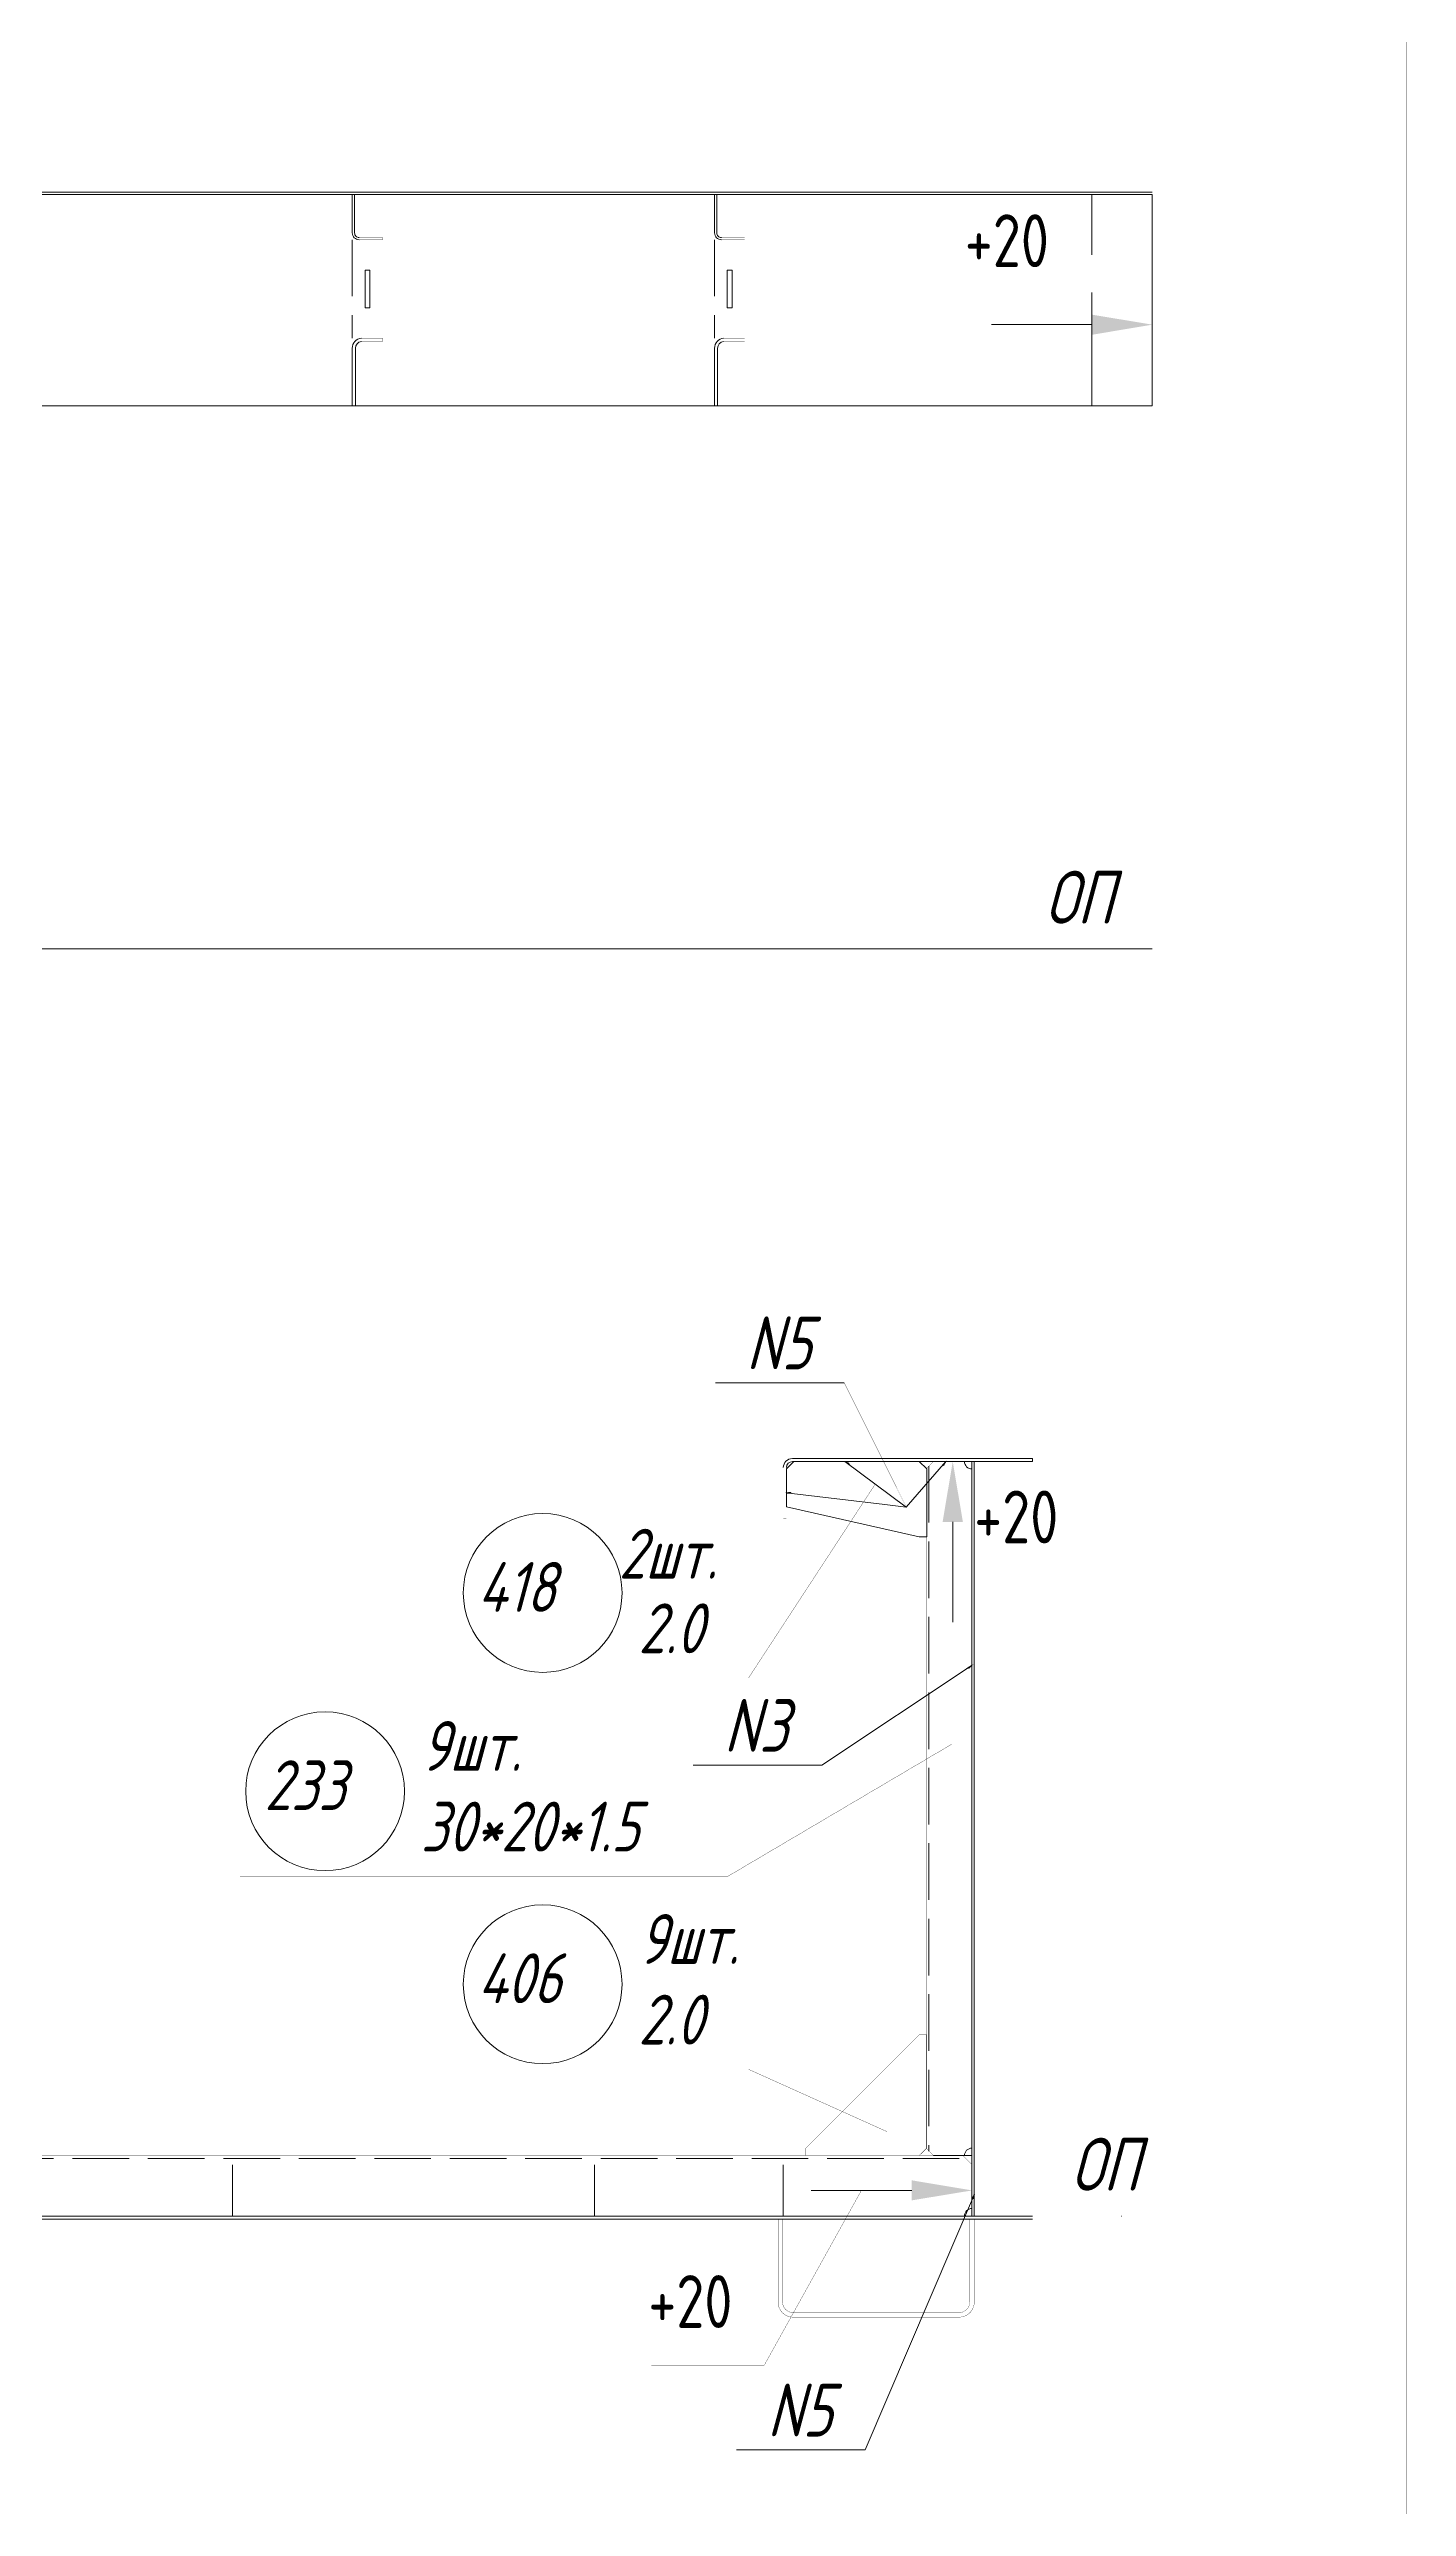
# Model space of a CAD drawing. Header units: millimetres. Extents: x 77380 to 135900, y -10260 to 17301.
# Drawn here: x 118131 to 119030, y 552 to 2181 of the extents above; entities that cross this region are included whole.
import ezdxf

# ---------------------------------------------------------------- set-up
doc = ezdxf.new("R2010")
doc.units = ezdxf.units.MM
for name, pattern in [('K5LT32768', [0]), ('K5LT32769', [50, 37.5, -12.5]), ('K5LT32770', [0]), ('K5LT32772', [0]), ('K5LT32773', [50, 37.5, -12.5]), ('K5LT32774', [850.2, 600, -125, 0.2, -125]), ('K5LT32780', [0]), ('K5LT32782', [50, 37.5, -12.5]), ('K5LT32783', [100, 75, -25]), ('K5LT32784', [850.2, 600, -125, 0.2, -125]), ('K5LT32787', [100, 75, -25]), ('K5LT32789', [340.2, 240, -50, 0.2, -50]), ('K5LT32790', [0]), ('K5LT32794', [0]), ('K5LT32831', [0]), ('K5LT32835', [0]), ('K5LT_THIN', [0])]:
    doc.linetypes.add(name, pattern=pattern)
doc.styles.add('KTEXTSTYLE', font='GOST_AU.SHX', dxfattribs={"width": 0.96, "height": 5})

# ---------------------------------------------------------------- blocks, each defined once
blk = doc.blocks.new('U62')
blk.add_hatch(color=7).paths.add_polyline_path([(118280.3, 16154), (118280.3, 16167.3), (118320.3, 16160.7)])
at = {"color": 7, "linetype": 'K5LT32831', "lineweight": 9}
blk.add_line((118280.3, 16160.7), (118213.7, 16160.7), dxfattribs=at)
blk = doc.blocks.new('U102')
at = {"color": 7, "linetype": 'K5LT32780', "const_width": 0.18}
blk.add_lwpolyline([(110325.3, 12814.4), (118485.3, 12814.4), (118485.3, 18654.4), (110325.3, 18654.4)], close=True, dxfattribs=at)
blk = doc.blocks.new('U93')
blk.add_hatch(color=7).paths.add_polyline_path([(126663.1, 18180.4), (126649.7, 18180.4), (126656.4, 18220.4)])
at = {"color": 7, "linetype": 'K5LT32831', "lineweight": 9}
blk.add_line((126656.4, 18180.4), (126656.4, 18113.9), dxfattribs=at)
blk = doc.blocks.new('U96')
blk.add_hatch(color=7).paths.add_polyline_path([(126629.2, 17730.8), (126629.2, 17744.1), (126669.2, 17737.4)])
at = {"color": 7, "linetype": 'K5LT32831', "lineweight": 9}
blk.add_line((126629.2, 17737.4), (126562.6, 17737.4), dxfattribs=at)
blk = doc.blocks.new('U118')
at = {"color": 7, "linetype": 'K5LT_THIN', "lineweight": 18}
for p, q in [((126569.7, 18019.1), (126669.2, 18085.5)), ((126669.2, 18085.5), (126665.8, 18083.3))]:
    blk.add_line(p, q, dxfattribs=at)
at = {"color": 7, "linetype": 'K5LT32835', "lineweight": 18}
for p, q in [((126666.7, 18083.7), (126666.7, 18083.9)), ((126666.7, 18083.8), (126666.7, 18083.8)), ((126667.3, 18083.7), (126666.7, 18083.8)), ((126667.4, 18083.7), (126666.7, 18083.8)), ((126667.3, 18083.6), (126666.7, 18083.7)), ((126666.8, 18083.6), (126666.9, 18084)), ((126666.8, 18083.7), (126666.8, 18083.9)), ((126667.4, 18083.8), (126666.8, 18083.9)), ((126667.5, 18083.8), (126666.8, 18083.9)), ((126667.2, 18083.5), (126666.8, 18083.6)), ((126667.2, 18083.5), (126666.8, 18083.6)), ((126666.9, 18083.4), (126667, 18084.1)), ((126666.9, 18083.5), (126667, 18084)), ((126667.5, 18083.9), (126666.9, 18084)), ((126667.1, 18083.4), (126666.9, 18083.5)), ((126667.1, 18083.4), (126666.9, 18083.4)), ((126667, 18083.3), (126667.2, 18084.2)), ((126667, 18083.4), (126667.1, 18084.1)), ((126667.6, 18083.9), (126667, 18084)), ((126667, 18083.3), (126667, 18083.3)), ((126667.1, 18083.4), (126667.3, 18084.2)), ((126667.6, 18084), (126667.1, 18084.1)), ((126667.7, 18084), (126667.1, 18084.1)), ((126667.2, 18083.5), (126667.3, 18084.3)), ((126667.8, 18084.1), (126667.2, 18084.2)), ((126667.3, 18083.7), (126667.5, 18084.4)), ((126667.3, 18083.6), (126667.4, 18084.3)), ((126667.8, 18084.1), (126667.3, 18084.2)), ((126667.4, 18083.8), (126667.6, 18084.4)), ((126667.9, 18084.2), (126667.4, 18084.3)), ((126667.9, 18084.2), (126667.4, 18084.3)), ((126667.5, 18083.8), (126667.6, 18084.5)), ((126668, 18084.3), (126667.5, 18084.4)), ((126667.6, 18083.9), (126667.7, 18084.5)), ((126668, 18084.4), (126667.6, 18084.4)), ((126667.7, 18084), (126667.8, 18084.6)), ((126667.7, 18084.1), (126667.9, 18084.6)), ((126668.1, 18084.4), (126667.7, 18084.5)), ((126668.1, 18084.5), (126667.7, 18084.5)), ((126667.8, 18084.2), (126667.9, 18084.7)), ((126668.2, 18084.5), (126667.8, 18084.6)), ((126667.9, 18084.2), (126668, 18084.7)), ((126668.2, 18084.6), (126667.9, 18084.6)), ((126668, 18084.3), (126668.1, 18084.8)), ((126668.3, 18084.6), (126668, 18084.7)), ((126668.3, 18084.7), (126668, 18084.7)), ((126668.1, 18084.4), (126668.2, 18084.8)), ((126668.4, 18084.7), (126668.1, 18084.8)), ((126668.2, 18084.5), (126668.2, 18084.9)), ((126668.2, 18084.6), (126668.3, 18084.9)), ((126668.5, 18084.8), (126668.2, 18084.8)), ((126668.3, 18084.6), (126668.4, 18085)), ((126668.5, 18084.8), (126668.3, 18084.9)), ((126668.6, 18084.9), (126668.3, 18084.9)), ((126668.4, 18084.7), (126668.5, 18085)), ((126668.6, 18084.9), (126668.4, 18085)), ((126668.5, 18084.8), (126668.5, 18085.1)), ((126668.7, 18085), (126668.5, 18085)), ((126668.6, 18085), (126668.7, 18085.2)), ((126668.6, 18084.9), (126668.6, 18085.1)), ((126668.7, 18085.1), (126668.6, 18085.1)), ((126668.8, 18085.1), (126668.6, 18085.1)), ((126668.7, 18085), (126668.8, 18085.2)), ((126668.8, 18085.2), (126668.7, 18085.2)), ((126668.8, 18085.1), (126668.8, 18085.3)), ((126668.9, 18085.2), (126668.8, 18085.2)), ((126668.9, 18085.2), (126668.9, 18085.3)), ((126668.9, 18085.3), (126668.9, 18085.3)), ((126669, 18085.3), (126668.9, 18085.3)), ((126669, 18085.3), (126669, 18085.4)), ((126669, 18085.4), (126669, 18085.4)), ((126669, 18085.4), (126669, 18085.4)), ((126669.1, 18085.5), (126669.1, 18085.5)), ((126669.1, 18085.4), (126669.1, 18085.4))]:
    blk.add_line(p, q, dxfattribs=at)
at = {"color": 7, "linetype": 'K5LT32835', "const_width": 0.18}
blk.add_lwpolyline([(126666.7, 18083.8), (126669.2, 18085.5), (126667, 18083.3)], close=True, dxfattribs=at)
blk = doc.blocks.new('U124')
at = {"color": 7, "linetype": 'K5LT_THIN', "lineweight": 18}
for p, q in [((126598.4, 17565.4), (126670.7, 17735)), ((126670.7, 17735), (126669.1, 17731.3))]:
    blk.add_line(p, q, dxfattribs=at)
at = {"color": 7, "linetype": 'K5LT32835', "lineweight": 18}
for p, q in [((126670.5, 17734.5), (126670.4, 17734.4)), ((126670.6, 17734.5), (126670.4, 17734.5)), ((126670.5, 17734.3), (126670.4, 17734.4)), ((126670.5, 17734.4), (126670.4, 17734.3)), ((126670.6, 17734.6), (126670.5, 17734.7)), ((126670.6, 17734.7), (126670.5, 17734.6)), ((126670.6, 17734.5), (126670.5, 17734.6)), ((126670.6, 17734.6), (126670.5, 17734.6)), ((126670.5, 17734.4), (126670.5, 17734.5)), ((126670.6, 17734.8), (126670.6, 17734.9)), ((126670.6, 17734.9), (126670.6, 17734.9)), ((126670.6, 17734.9), (126670.6, 17734.9)), ((126670.6, 17734.7), (126670.6, 17734.8)), ((126670.6, 17734.8), (126670.6, 17734.7)), ((126670.6, 17734.8), (126670.6, 17734.8)), ((126670.2, 17732.6), (126669.5, 17732.3)), ((126670.1, 17732.5), (126669.5, 17732.3)), ((126669.6, 17732.1), (126669.5, 17732.4)), ((126670.1, 17732.4), (126669.5, 17732.2)), ((126669.6, 17732.2), (126669.5, 17732.3)), ((126669.5, 17732.2), (126669.5, 17732.2)), ((126670.2, 17732.8), (126669.6, 17732.6)), ((126670.2, 17732.7), (126669.6, 17732.4)), ((126670.2, 17732.7), (126669.6, 17732.5)), ((126669.7, 17732.1), (126669.6, 17732.5)), ((126669.8, 17732.1), (126669.6, 17732.5)), ((126670.1, 17732.4), (126669.6, 17732.2)), ((126670.2, 17733), (126669.7, 17732.7)), ((126670.3, 17733), (126669.7, 17732.8)), ((126670.2, 17732.9), (126669.7, 17732.7)), ((126670, 17732), (126669.7, 17732.8)), ((126670, 17732), (126669.7, 17732.7)), ((126669.9, 17732), (126669.7, 17732.6)), ((126670.1, 17732.3), (126669.7, 17732.1)), ((126670.3, 17733.3), (126669.8, 17733.1)), ((126670.3, 17733.2), (126669.8, 17733)), ((126670.3, 17733.1), (126669.8, 17732.9)), ((126670.1, 17732.2), (126669.8, 17733)), ((126670.1, 17732.3), (126669.8, 17733)), ((126670.1, 17732.1), (126669.8, 17732.9)), ((126670.1, 17732.2), (126669.8, 17732.1)), ((126670.3, 17733.4), (126669.9, 17733.2)), ((126670.2, 17732.7), (126669.9, 17733.3)), ((126670.3, 17733.3), (126669.9, 17733.2)), ((126670.2, 17732.6), (126669.9, 17733.2)), ((126670.1, 17732.5), (126669.9, 17733.1)), ((126670, 17732.1), (126669.9, 17732)), ((126670.1, 17732.1), (126669.9, 17732.1)), ((126670.4, 17733.6), (126670, 17733.4)), ((126670.4, 17733.6), (126670, 17733.5)), ((126670.2, 17732.9), (126670, 17733.5)), ((126670.2, 17733), (126670, 17733.5)), ((126670.3, 17733.5), (126670, 17733.3)), ((126670.2, 17732.8), (126670, 17733.4)), ((126670, 17732), (126670, 17732)), ((126670.4, 17733.9), (126670.1, 17733.7)), ((126670.3, 17733.4), (126670.1, 17733.8)), ((126670.4, 17733.8), (126670.1, 17733.7)), ((126670.3, 17733.2), (126670.1, 17733.7)), ((126670.4, 17733.7), (126670.1, 17733.6)), ((126670.3, 17733.1), (126670.1, 17733.6)), ((126670.5, 17734.1), (126670.2, 17734)), ((126670.5, 17734), (126670.2, 17733.9)), ((126670.3, 17733.5), (126670.2, 17733.9)), ((126670.4, 17733.6), (126670.2, 17733.9)), ((126670.4, 17733.9), (126670.2, 17733.8)), ((126670.5, 17734.3), (126670.3, 17734.2)), ((126670.4, 17733.9), (126670.3, 17734.2)), ((126670.5, 17734.2), (126670.3, 17734.1)), ((126670.5, 17734.2), (126670.3, 17734.2)), ((126670.4, 17733.8), (126670.3, 17734.1)), ((126670.4, 17733.7), (126670.3, 17734)), ((126670.5, 17734.1), (126670.4, 17734.4)), ((126670.5, 17734), (126670.4, 17734.3))]:
    blk.add_line(p, q, dxfattribs=at)
at = {"color": 7, "linetype": 'K5LT32835', "const_width": 0.18}
blk.add_lwpolyline([(126669.5, 17732.2), (126670.7, 17735), (126670, 17732)], close=True, dxfattribs=at)
blk = doc.blocks.new('U126')
at = {"color": 7, "linetype": 'K5LT32835', "lineweight": 18}
for p, q in [((126546.1, 18199.6), (126546.1, 18199.6)), ((126546.1, 18199.6), (126546.2, 18199.6)), ((126546.2, 18199.6), (126546.2, 18199.6)), ((126546.2, 18199.6), (126546.2, 18199.6)), ((126546.4, 18199.6), (126546.3, 18199.6)), ((126546.3, 18199.6), (126546.3, 18199.6)), ((126546.5, 18199.7), (126546.4, 18199.6)), ((126546.4, 18199.6), (126546.4, 18199.6)), ((126546.6, 18199.7), (126546.5, 18199.6)), ((126546.5, 18199.7), (126546.6, 18199.6)), ((126546.5, 18199.7), (126546.5, 18199.6)), ((126546.8, 18199.7), (126546.6, 18199.6)), ((126546.7, 18199.7), (126546.6, 18199.6)), ((126546.6, 18199.7), (126546.7, 18199.5)), ((126546.9, 18199.7), (126546.7, 18199.5)), ((126546.7, 18199.7), (126546.8, 18199.5)), ((126547, 18199.7), (126546.8, 18199.5)), ((126546.8, 18199.7), (126547, 18199.5)), ((126546.8, 18199.7), (126546.9, 18199.5)), ((126547.1, 18199.7), (126546.9, 18199.5)), ((126546.9, 18199.7), (126547.1, 18199.5)), ((126547.3, 18199.7), (126547, 18199.5)), ((126547, 18199.7), (126547.1, 18199.5)), ((126547.4, 18199.7), (126547.1, 18199.5)), ((126547.1, 18199.7), (126547.3, 18199.5)), ((126547.1, 18199.7), (126547.2, 18199.5)), ((126547.5, 18199.7), (126547.2, 18199.5)), ((126547.2, 18199.7), (126547.4, 18199.5)), ((126547.6, 18199.7), (126547.3, 18199.5)), ((126547.3, 18199.7), (126547.5, 18199.5)), ((126547.8, 18199.8), (126547.4, 18199.5)), ((126547.7, 18199.8), (126547.4, 18199.5)), ((126547.4, 18199.7), (126547.7, 18199.4)), ((126547.4, 18199.7), (126547.6, 18199.4)), ((126547.9, 18199.8), (126547.5, 18199.4)), ((126547.5, 18199.7), (126547.8, 18199.4)), ((126548.1, 18199.8), (126547.6, 18199.4)), ((126547.6, 18199.7), (126547.9, 18199.4)), ((126548.2, 18199.8), (126547.7, 18199.4)), ((126547.7, 18199.8), (126548, 18199.4)), ((126547.7, 18199.7), (126547.9, 18199.4)), ((126548.3, 18199.8), (126547.8, 18199.4)), ((126547.8, 18199.8), (126548.1, 18199.4)), ((126548.4, 18199.8), (126547.9, 18199.4)), ((126547.9, 18199.8), (126548.2, 18199.4)), ((126548.5, 18199.8), (126548, 18199.4)), ((126548, 18199.8), (126548.3, 18199.4)), ((126548.6, 18199.8), (126548.1, 18199.4)), ((126548.1, 18199.8), (126548.5, 18199.3)), ((126548.1, 18199.8), (126548.4, 18199.3)), ((126548.7, 18199.8), (126548.2, 18199.4)), ((126548.2, 18199.8), (126548.6, 18199.3)), ((126549, 18199.9), (126548.3, 18199.4)), ((126548.9, 18199.8), (126548.3, 18199.4)), ((126548.3, 18199.8), (126548.7, 18199.3)), ((126549.1, 18199.9), (126548.4, 18199.3)), ((126548.4, 18199.8), (126548.8, 18199.3)), ((126548.4, 18199.8), (126548.7, 18199.3)), ((126549.1, 18199.8), (126548.5, 18199.3)), ((126548.5, 18199.8), (126548.9, 18199.3)), ((126548.6, 18199.8), (126549, 18199.3)), ((126549.1, 18199.7), (126548.6, 18199.3)), ((126548.7, 18199.8), (126549.1, 18199.4)), ((126548.7, 18199.8), (126549.1, 18199.3)), ((126549.1, 18199.6), (126548.7, 18199.3)), ((126548.8, 18199.8), (126549.1, 18199.5)), ((126549.1, 18199.5), (126548.8, 18199.3)), ((126548.9, 18199.8), (126549.1, 18199.6)), ((126549.1, 18199.4), (126548.9, 18199.3)), ((126549, 18199.9), (126549.1, 18199.8)), ((126549, 18199.9), (126549.1, 18199.7)), ((126549.1, 18199.4), (126549, 18199.3)), ((126549.1, 18199.9), (126549.1, 18199.9)), ((126549.1, 18199.3), (126549.1, 18199.3))]:
    blk.add_line(p, q, dxfattribs=at)
at = {"color": 7, "linetype": 'K5LT_THIN', "lineweight": 18}
for p, q in [((126546.1, 18199.6), (126550, 18199.2)), ((126611.4, 18191.9), (126546.1, 18199.6))]:
    blk.add_line(p, q, dxfattribs=at)
at = {"color": 7, "linetype": 'K5LT32835', "const_width": 0.18}
blk.add_lwpolyline([(126549.1, 18199.3), (126546.1, 18199.6), (126549.1, 18199.9)], close=True, dxfattribs=at)
blk = doc.blocks.new('U127')
at = {"color": 7, "linetype": 'K5LT32835', "lineweight": 18}
for p, q in [((126585, 18220.4), (126584.9, 18220.4)), ((126585.1, 18220.4), (126585, 18220.4)), ((126585, 18220.4), (126585.1, 18220.3)), ((126585, 18220.4), (126585, 18220.4)), ((126585.2, 18220.3), (126585.1, 18220.3)), ((126585.1, 18220.3), (126585.1, 18220.3)), ((126585.3, 18220.3), (126585.2, 18220.3)), ((126585.2, 18220.3), (126585.2, 18220.2)), ((126585.4, 18220.2), (126585.2, 18220.2)), ((126585.3, 18220.3), (126585.3, 18220.2)), ((126585.5, 18220.2), (126585.3, 18220.2)), ((126585.3, 18220.2), (126585.3, 18220.1)), ((126585.4, 18220.2), (126585.4, 18220.1)), ((126585.7, 18220.1), (126585.4, 18220)), ((126585.6, 18220.1), (126585.4, 18220.1)), ((126585.5, 18220.2), (126585.6, 18220)), ((126585.5, 18220.2), (126585.5, 18220)), ((126585.8, 18220), (126585.5, 18220)), ((126585.6, 18220.1), (126585.6, 18219.9)), ((126585.9, 18220), (126585.6, 18219.9)), ((126585.7, 18220.1), (126585.8, 18219.8)), ((126585.7, 18220.1), (126585.7, 18219.9)), ((126586.1, 18219.9), (126585.7, 18219.8)), ((126586, 18219.9), (126585.7, 18219.9)), ((126585.8, 18220), (126585.8, 18219.8)), ((126586.2, 18219.8), (126585.8, 18219.8)), ((126585.9, 18220), (126586, 18219.6)), ((126585.9, 18220), (126585.9, 18219.7)), ((126586.3, 18219.8), (126585.9, 18219.7)), ((126586, 18219.9), (126586.1, 18219.6)), ((126586.5, 18219.7), (126586, 18219.6)), ((126586.4, 18219.7), (126586, 18219.7)), ((126586.1, 18219.9), (126586.1, 18219.5)), ((126586.6, 18219.6), (126586.1, 18219.6)), ((126586.2, 18219.9), (126586.2, 18219.5)), ((126586.2, 18219.8), (126586.3, 18219.4)), ((126586.7, 18219.6), (126586.2, 18219.5)), ((126586.8, 18219.5), (126586.2, 18219.5)), ((126586.3, 18219.8), (126586.4, 18219.4)), ((126586.9, 18219.5), (126586.3, 18219.4)), ((126586.4, 18219.8), (126586.4, 18219.3)), ((126586.4, 18219.7), (126586.5, 18219.3)), ((126587, 18219.4), (126586.4, 18219.4)), ((126586.5, 18219.7), (126586.6, 18219.2)), ((126587.1, 18219.4), (126586.5, 18219.3)), ((126587.2, 18219.3), (126586.5, 18219.2)), ((126586.6, 18219.7), (126586.6, 18219.2)), ((126586.6, 18219.6), (126586.7, 18219.1)), ((126587.3, 18219.3), (126586.6, 18219.2)), ((126586.7, 18219.6), (126586.8, 18219.1)), ((126587.5, 18219.2), (126586.7, 18219.1)), ((126587.4, 18219.2), (126586.7, 18219.1)), ((126586.8, 18219.6), (126586.9, 18219)), ((126586.8, 18219.5), (126586.9, 18218.9)), ((126587.6, 18219.2), (126586.8, 18219)), ((126586.9, 18219.5), (126587, 18218.9)), ((126587.6, 18219.1), (126586.9, 18219)), ((126587, 18219.5), (126587.1, 18218.8)), ((126587.6, 18219), (126587, 18218.9)), ((126587.5, 18218.9), (126587, 18218.9)), ((126587.1, 18219.4), (126587.2, 18218.7)), ((126587.1, 18219.4), (126587.1, 18218.8)), ((126587.5, 18218.9), (126587.1, 18218.8)), ((126587.2, 18219.4), (126587.3, 18218.7)), ((126587.4, 18218.8), (126587.2, 18218.8)), ((126587.3, 18219.3), (126587.4, 18218.8)), ((126587.3, 18219.3), (126587.4, 18218.7)), ((126587.3, 18218.7), (126587.3, 18218.7)), ((126587.4, 18218.7), (126587.3, 18218.7)), ((126587.4, 18219.3), (126587.5, 18218.8)), ((126587.5, 18219.2), (126587.6, 18219)), ((126587.5, 18219.2), (126587.5, 18218.9)), ((126587.6, 18219.2), (126587.6, 18219.1)), ((126587.7, 18219.1), (126587.7, 18219.1))]:
    blk.add_line(p, q, dxfattribs=at)
at = {"color": 7, "linetype": 'K5LT_THIN', "lineweight": 18}
for p, q in [((126584.9, 18220.4), (126588.1, 18218.1)), ((126625.6, 18190.2), (126584.9, 18220.4))]:
    blk.add_line(p, q, dxfattribs=at)
at = {"color": 7, "linetype": 'K5LT32835', "const_width": 0.18}
blk.add_lwpolyline([(126587.3, 18218.7), (126584.9, 18220.4), (126587.7, 18219.1)], close=True, dxfattribs=at)
blk = doc.blocks.new('U128')
at = {"color": 7, "linetype": 'K5LT_THIN', "lineweight": 18}
for p, q in [((126625.6, 18190.2), (126651.8, 18220.4)), ((126651.8, 18220.4), (126649.2, 18217.4))]:
    blk.add_line(p, q, dxfattribs=at)
at = {"color": 7, "linetype": 'K5LT32835', "lineweight": 18}
for p, q in [((126650.6, 18218.3), (126649.9, 18218.2)), ((126649.9, 18218.2), (126649.9, 18218.2)), ((126650, 18218.1), (126649.9, 18218.2)), ((126650.6, 18218.2), (126649.9, 18218.1)), ((126650.7, 18218.4), (126650, 18218.3)), ((126650, 18218.1), (126650, 18218.3)), ((126650.6, 18218.3), (126650, 18218.3)), ((126650.5, 18218.1), (126650, 18218.1)), ((126650.7, 18218.5), (126650.1, 18218.4)), ((126650.8, 18218.5), (126650.1, 18218.5)), ((126650.1, 18218), (126650.1, 18218.4)), ((126650.2, 18217.9), (126650.1, 18218.4)), ((126650.5, 18218.1), (126650.1, 18218)), ((126650.5, 18218), (126650.1, 18218)), ((126650.3, 18217.8), (126650.2, 18218.6)), ((126650.8, 18218.6), (126650.2, 18218.5)), ((126650.2, 18217.9), (126650.2, 18218.5)), ((126650.4, 18217.9), (126650.2, 18217.9)), ((126650.4, 18217.8), (126650.3, 18218.7)), ((126650.8, 18218.7), (126650.3, 18218.6)), ((126650.9, 18218.7), (126650.3, 18218.7)), ((126650.4, 18217.9), (126650.3, 18217.8)), ((126650.3, 18217.8), (126650.3, 18217.8)), ((126650.9, 18218.9), (126650.4, 18218.8)), ((126650.5, 18218), (126650.4, 18218.8)), ((126650.9, 18218.8), (126650.4, 18218.7)), ((126650.4, 18217.9), (126650.4, 18218.7)), ((126650.5, 18218.1), (126650.5, 18218.9)), ((126650.6, 18218.2), (126650.5, 18218.9)), ((126651, 18218.9), (126650.5, 18218.9)), ((126651.1, 18219.1), (126650.6, 18219)), ((126650.6, 18218.3), (126650.6, 18219)), ((126651, 18219), (126650.6, 18219)), ((126651.1, 18219.2), (126650.7, 18219.2)), ((126650.7, 18218.4), (126650.7, 18219.1)), ((126650.8, 18218.5), (126650.7, 18219.1)), ((126651.1, 18219.1), (126650.7, 18219.1)), ((126650.9, 18218.7), (126650.8, 18219.3)), ((126651.2, 18219.3), (126650.8, 18219.2)), ((126650.8, 18218.6), (126650.8, 18219.2)), ((126651, 18218.9), (126650.9, 18219.4)), ((126651.2, 18219.4), (126650.9, 18219.4)), ((126650.9, 18218.8), (126650.9, 18219.3)), ((126651.2, 18219.3), (126650.9, 18219.3)), ((126651, 18219), (126651, 18219.5)), ((126651.3, 18219.5), (126651, 18219.4)), ((126651.3, 18219.5), (126651, 18219.5)), ((126651.4, 18219.7), (126651.1, 18219.6)), ((126651.1, 18219.2), (126651.1, 18219.6)), ((126651.4, 18219.6), (126651.1, 18219.6)), ((126651.1, 18219.1), (126651.1, 18219.5)), ((126651.2, 18219.3), (126651.2, 18219.7)), ((126651.3, 18219.4), (126651.2, 18219.7)), ((126651.4, 18219.7), (126651.2, 18219.7)), ((126651.5, 18219.9), (126651.3, 18219.8)), ((126651.3, 18219.5), (126651.3, 18219.8)), ((126651.5, 18219.8), (126651.3, 18219.8)), ((126651.6, 18220), (126651.4, 18220)), ((126651.4, 18219.6), (126651.4, 18219.9)), ((126651.4, 18219.7), (126651.4, 18219.9)), ((126651.6, 18219.9), (126651.4, 18219.9)), ((126651.5, 18219.9), (126651.5, 18220.1)), ((126651.5, 18219.8), (126651.5, 18220)), ((126651.6, 18220), (126651.5, 18220)), ((126651.7, 18220.2), (126651.6, 18220.2)), ((126651.6, 18220), (126651.6, 18220.1)), ((126651.7, 18220.1), (126651.6, 18220.1)), ((126651.7, 18220.2), (126651.7, 18220.3)), ((126651.8, 18220.3), (126651.7, 18220.3)), ((126651.7, 18220.1), (126651.7, 18220.2)), ((126651.7, 18220.2), (126651.7, 18220.2)), ((126651.8, 18220.4), (126651.8, 18220.4)), ((126651.8, 18220.4), (126651.8, 18220.4)), ((126651.8, 18220.3), (126651.8, 18220.3))]:
    blk.add_line(p, q, dxfattribs=at)
at = {"color": 7, "linetype": 'K5LT32835', "const_width": 0.18}
blk.add_lwpolyline([(126649.9, 18218.2), (126651.8, 18220.4), (126650.3, 18217.8)], close=True, dxfattribs=at)

msp = doc.modelspace()

# ---------------------------------------------------------------- linework, layer by layer
at = {"color": 3, "linetype": 'K5LT32768', "lineweight": 18, "true_color": 0x00ff00}
for p, q in [((118861.78, 2086.215), (116581.782, 2086.215)), ((116581.782, 2084.715), (118861.78, 2084.715)), ((118861.78, 2084.715), (116581.782, 2084.715)), ((118861.78, 2084.715), (118861.78, 1944.715)), ((118861.78, 1944.715), (116581.782, 1944.715)), ((118623.313, 1247.178), (118782.313, 1247.178)), ((118623.313, 1245.178), (118782.313, 1245.178)), ((118742.314, 1245.178), (118716.813, 1245.178)), ((118742.314, 785.178), (118742.314, 1245.178)), ((118742.314, 745.178), (118742.314, 1245.178)), ((118743.814, 745.178), (118743.814, 1245.178)), ((118716.813, 785.178), (118742.314, 785.178)), ((118742.314, 779.178), (118742.314, 745.178)), ((118782.313, 745.178), (116502.314, 745.178)), ((118782.313, 743.178), (116502.314, 743.178)), ((118742.314, 745.178), (116542.314, 745.178))]:
    msp.add_line(p, q, dxfattribs=at)
at = {"color": 3, "linetype": 'K5LT32774', "lineweight": 18, "true_color": 0x00ff00}
for p, q in [((118861.78, 2084.715), (116581.782, 2084.715)), ((116581.782, 1944.715), (118861.78, 1944.715))]:
    msp.add_line(p, q, dxfattribs=at)
at = {"color": 5, "linetype": 'K5LT32794', "lineweight": 18, "true_color": 0x0000ff}
for p, q in [((118331.782, 2059.161), (118331.782, 2084.715)), ((118333.282, 2059.161), (118333.282, 2084.715)), ((118571.781, 2059.161), (118571.781, 2084.715)), ((118573.281, 2059.161), (118573.281, 2084.715)), ((118331.782, 1944.715), (118331.782, 1982.757)), ((118333.781, 1944.715), (118333.781, 1982.757)), ((118571.781, 1944.715), (118571.781, 1982.757)), ((118573.781, 1944.715), (118573.781, 1982.757))]:
    msp.add_line(p, q, dxfattribs=at)
at = {"color": 6, "linetype": 'K5LT32783', "lineweight": 18, "true_color": 0xff00ff}
msp.add_line((118821.781, 1944.715), (118821.781, 2084.715), dxfattribs=at)
at = {"color": 2, "linetype": 'K5LT32782', "lineweight": 18, "true_color": 0xffff00}
for p, q in [((118331.782, 2054.715), (118331.782, 1989.376)), ((118571.781, 2054.715), (118571.781, 1989.376))]:
    msp.add_line(p, q, dxfattribs=at)
at = {"color": 2, "linetype": 'K5LT32787', "lineweight": 18, "true_color": 0xffff00}
for p, q in [((118343.35, 2034.57), (118340.219, 2034.57)), ((118340.219, 2034.57), (118340.219, 2009.521)), ((118343.35, 2009.521), (118343.35, 2034.57)), ((118583.35, 2034.57), (118580.219, 2034.57)), ((118580.219, 2034.57), (118580.219, 2009.521)), ((118583.35, 2009.521), (118583.35, 2034.57)), ((118340.219, 2009.521), (118343.35, 2009.521)), ((118580.219, 2009.521), (118583.35, 2009.521))]:
    msp.add_line(p, q, dxfattribs=at)
at = {"color": 1, "linetype": 'K5LT32772', "lineweight": 18, "true_color": 0xff0000}
msp.add_line((118861.78, 1584.715), (116581.782, 1584.715), dxfattribs=at)
at = {"color": 7, "linetype": 'K5LT32780', "lineweight": 18}
for p, q in [((118657.618, 1297.31), (118572.3, 1297.31)), ((118642.83, 1043.862), (118557.512, 1043.862)), ((118671.565, 590.181), (118586.247, 590.181))]:
    msp.add_line(p, q, dxfattribs=at)
at = {"color": 2, "linetype": 'K5LT32770', "lineweight": 18, "true_color": 0xffff00}
for p, q in [((118624.312, 1245.178), (118619.312, 1240.178)), ((118619.312, 1240.178), (118619.312, 1215.178)), ((118707.313, 1245.178), (118639.314, 1245.178)), ((118712.313, 1240.178), (118707.313, 1245.178)), ((118712.313, 1195.178), (118712.313, 1240.178)), ((118619.312, 1215.178), (118707.313, 1195.178)), ((118707.313, 1195.178), (118712.313, 1195.178))]:
    msp.add_line(p, q, dxfattribs=at)
at = {"color": 3, "linetype": 'K5LT32769', "lineweight": 18, "true_color": 0x00ff00}
msp.add_line((118713.758, 1242.123), (118713.758, 788.233), dxfattribs=at)
at = {"color": 7, "linetype": 'K5LT_THIN', "lineweight": 18}
for p, q in [((118782.313, 1247.178), (118782.313, 1245.178)), ((118684.536, 1216.591), (118698.804, 1214.894))]:
    msp.add_line(p, q, dxfattribs=at)
at = {"color": 1, "linetype": 'K5LT32773', "lineweight": 18, "true_color": 0xff0000}
msp.add_line((116546.386, 783.251), (118738.241, 783.251), dxfattribs=at)
at = {"color": 3, "linetype": 'K5LT32789', "lineweight": 18, "true_color": 0x00ff00}
for p, q in [((118252.314, 745.178), (118252.314, 779.178)), ((118492.314, 745.178), (118492.314, 779.178)), ((118617.314, 745.178), (118617.314, 779.178))]:
    msp.add_line(p, q, dxfattribs=at)
at = {"color": 1, "linetype": 'K5LT32784', "lineweight": 18, "true_color": 0xff0000}
msp.add_line((116415.668, 745.178), (118880.697, 745.178), dxfattribs=at)
at = {"color": 5, "linetype": 'K5LT32794', "true_color": 0x0000ff, "const_width": 0.18}
for points in [[(118336.281, 2054.661), (118351.726, 2054.661), (118351.726, 2056.161), (118336.281, 2056.161)], [(118576.281, 2054.661), (118591.726, 2054.661), (118591.726, 2056.161), (118576.281, 2056.161)], [(118337.781, 1989.456), (118351.708, 1989.456), (118351.708, 1987.223), (118337.781, 1987.223)], [(118577.781, 1989.456), (118591.708, 1989.456), (118591.708, 1987.223), (118577.781, 1987.223)]]:
    msp.add_lwpolyline(points, dxfattribs=at)
at = {"color": 7, "linetype": 'K5LT32780', "const_width": 0.18}
for points in [[(118572.3, 1297.31), (118657.618, 1297.31), (118698.804, 1214.894)], [(118529.928, 646.382), (118604.729, 646.382), (118669.051, 762.178)]]:
    msp.add_lwpolyline(points, dxfattribs=at)
at = {"color": 1, "linetype": 'K5LT32772', "true_color": 0xff0000, "const_width": 0.18}
for points in [[(118617.313, 1241.105), (118617.313, 1207.178), (118619.312, 1207.178), (118619.312, 1241.105)], [(118401.528, 1101.659), (118594.241, 1101.659), (118678.372, 1230.389)], [(118257.386, 970.277), (118580.613, 970.277), (118729.158, 1057.962)], [(118401.528, 842.381), (118594.241, 842.381), (118686.024, 801.08)], [(116542.314, 779.178), (116548.387, 785.251), (118736.241, 785.251), (118742.314, 779.178)]]:
    msp.add_lwpolyline(points, dxfattribs=at)
at = {"color": 3, "linetype": 'K5LT32768', "true_color": 0x00ff00, "const_width": 0.18}
msp.add_lwpolyline([(118716.813, 1245.178), (118712.258, 1240.623), (118712.258, 789.733), (118716.813, 785.178)], dxfattribs=at)
at = {"color": 2, "linetype": 'K5LT32770', "true_color": 0xffff00, "const_width": 0.18}
msp.add_lwpolyline([(118707.313, 785.178), (118632.313, 785.178), (118632.313, 790.178), (118707.313, 865.178), (118712.313, 865.178), (118712.313, 790.178), (118707.313, 785.178)], dxfattribs=at)
at = {"color": 8, "linetype": 'K5LT32790', "true_color": 0x808080, "const_width": 0.18}
msp.add_lwpolyline([(118740.814, 743.178), (118740.814, 688.178, -0.41421356), (118733.814, 681.178), (118623.814, 681.178, -0.41421356), (118616.814, 688.178), (118616.814, 743.178), (118613.814, 743.178), (118613.814, 688.178, 0.41421356), (118623.814, 678.178), (118733.814, 678.178, 0.41421356), (118743.814, 688.178), (118743.814, 743.178)], format="xyb", close=True, dxfattribs=at)
at = {"color": 1, "linetype": 'K5LT32772', "lineweight": 18, "true_color": 0xff0000}
for centre in [(118457.888, 1158.019), (118313.746, 1026.637), (118457.888, 898.741)]:
    msp.add_circle(centre, 52.603, dxfattribs=at)
at = {"color": 5, "linetype": 'K5LT32794', "lineweight": 18, "true_color": 0x0000ff}
for centre, radius, start, end in [((118336.281, 2059.161), 4.5, 179.998352, 270.001648), ((118336.281, 2059.161), 3, 179.998352, 270.001648), ((118576.281, 2059.161), 4.5, 179.998352, 270.001648), ((118576.281, 2059.161), 3, 179.998352, 270.001648), ((118338.412, 1982.855), 6.631, 95.454811, 180.845367), ((118338.201, 1982.822), 4.421, 95.44912, 180.833328), ((118578.411, 1982.855), 6.631, 95.454811, 180.845367), ((118578.2, 1982.823), 4.42, 95.453384, 180.850784)]:
    msp.add_arc(centre, radius, start, end, dxfattribs=at)
at = {"color": 3, "linetype": 'K5LT32768', "lineweight": 18, "true_color": 0x00ff00}
for centre, radius, start, end in [((118623.313, 1241.105), 6, 89.998352, 180.001648), ((118623.313, 1241.104), 4.001, 89.999329, 179.989746), ((118742.314, 1245.178), 5.001, 180.002472, 269.997528), ((118742.314, 785.178), 5, 89.99501, 179.996246), ((118742.314, 745.178), 5.001, 90.002472, 179.997528)]:
    msp.add_arc(centre, radius, start, end, dxfattribs=at)

# ---------------------------------------------------------------- block references
for name, p in [('U102', (545.046, -14630.011)), ('U62', (541.523, -14162.283)), ('U127', (-7926.84, -16975.266)), ('U128', (-7926.84, -16975.266)), ('U93', (-7926.84, -16975.266)), ('U126', (-7926.84, -16975.266)), ('U118', (-7926.84, -16975.266)), ('U96', (-7926.84, -16975.266)), ('U124', (-7926.84, -16975.266))]:
    msp.add_blockref(name, p)

# ---------------------------------------------------------------- texts
at = {"color": 7, "char_height": 2.5, "attachment_point": 1, "style": 'KTEXTSTYLE'}
for s, insert in [('\\H3.5;\\W0.965;\\Q15;\\Q0;\\H35.00;+20', (118737.557, 2071.53)), ('\\H3.5;\\W0.965;\\Q15;\\Q15;\\H35.00;ОП', (118790.592, 1636.476)), ('\\H3.5;\\W0.965;\\Q15;\\Q15;\\H35.00;N5', (118592.618, 1341.162)), ('\\H3.5;\\W0.965;\\Q15;\\Q0;\\H35.00;+20', (118743.754, 1225.888)), ('\\H3.5;\\W0.965;\\Q15;\\Q15;\\H33.00;2шт.', (118508.293, 1200.54)), ('\\H3.5;\\W0.965;\\Q15;\\Q15;\\H33.00;{\\c255;418}', (118414.772, 1178.495)), ('\\H3.5;\\W0.965;\\Q15;\\Q15;\\H33.00;{\\c255;2.0}', (118521.293, 1151.097)), ('\\H3.5;\\W0.965;\\Q15;\\Q15;\\H35.00;N3', (118577.83, 1087.714)), ('\\H3.5;\\W0.965;\\Q15;\\Q15;\\H33.00;9шт.', (118377.151, 1073.158)), ('\\H3.5;\\W0.965;\\Q15;\\Q15;\\H33.00;{\\c255;233}', (118273.61, 1047.113)), ('\\H3.5;\\W0.965;\\Q15;\\Q15;\\H33.00;{\\c255;30*20*1.5}', (118377.151, 1019.716)), ('\\H3.5;\\W0.965;\\Q15;\\Q15;\\H33.00;9шт.', (118521.293, 945.262)), ('\\H3.5;\\W0.965;\\Q15;\\Q15;\\H33.00;{\\c255;406}', (118414.772, 919.217)), ('\\H3.5;\\W0.965;\\Q15;\\Q15;\\H33.00;{\\c255;2.0}', (118521.293, 891.819)), ('\\H3.5;\\W0.965;\\Q15;\\Q15;\\H35.00;ОП', (118807.84, 796.939)), ('\\H3.5;\\W0.965;\\Q15;\\Q0;\\H35.00;+20', (118527.864, 706.013)), ('\\H3.5;\\W0.965;\\Q15;\\Q15;\\H35.00;N5', (118606.565, 634.033))]:
    msp.add_mtext(s, dxfattribs=dict(at, insert=insert))

doc.saveas('drawing.dxf')
